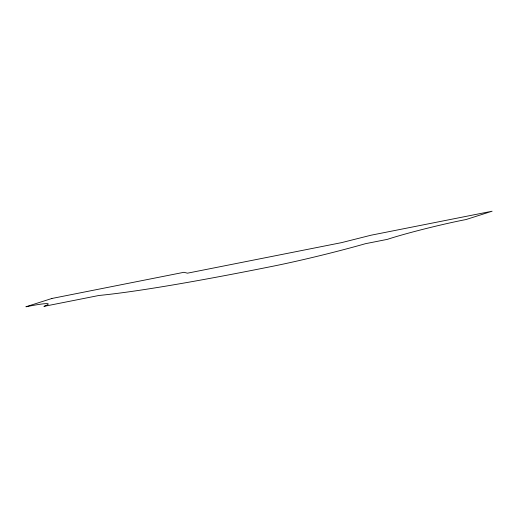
<?xml version="1.0" encoding="UTF-8"?>
<svg xmlns="http://www.w3.org/2000/svg" width="518" height="518" viewBox="0 0 518 518"><rect width="100%" height="100%" fill="white"/><g stroke="black" fill="none" stroke-linecap="round" stroke-linejoin="round"><path stroke-width="0.78" d="M51.897 298.472L25.9 306.786A59.648 3.328 -13.8 0 1 43.926 306.378L98.951 295.474A541.368 30.219 -13.8 0 0 271.335 266.543A82.097 4.584 -13.8 0 0 365.417 243.706L387.425 239.348A54.312 3.03 -13.8 0 1 466.103 219.528L492.1 211.214L371.043 235.211L341.537 242.638L187.464 273.18L183.955 272.293L51.897 298.472"/></g></svg>
